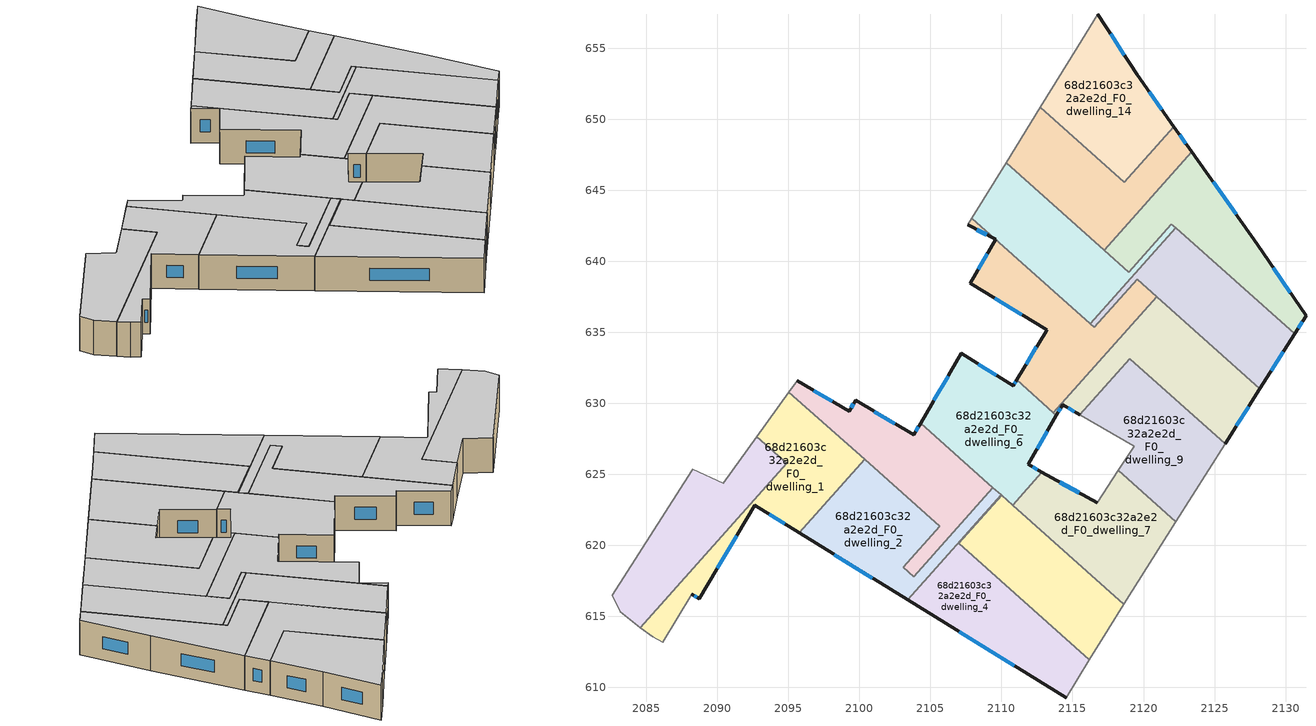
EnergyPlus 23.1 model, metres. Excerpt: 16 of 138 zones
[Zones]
68d21603c32a2e2d_F0_dwelling_0
 floor ground (EU_floor_Construction): 2094.87,625.77 2084.58,614.22 2083.14,615.31 2082.57,616.49 2088.19,625.26 2088.26,625.37 2090.41,624.39 2092.76,627.65 z0
 wall adiabatic (EU_wall_Construction): 2092.76,627.65 2090.41,624.39 2088.26,625.37 2088.19,625.26 2082.57,616.49 2083.14,615.31 2084.58,614.22 z0:3
 wall to 68d21603c32a2e2d_F0_dwelling_1 (EU_wall_Construction): 2084.58,614.22 2094.87,625.77 2092.76,627.65 z0:3
 ceiling to 68d21603c32a2e2d_F1_dwelling_0 (EU_floor_Construction): 2084.58,614.22 2094.87,625.77 2092.76,627.65 2090.41,624.39 2088.26,625.37 2088.19,625.26 2082.57,616.49 2083.14,615.31 z3
68d21603c32a2e2d_F0_dwelling_1
 floor ground (EU_floor_Construction): 2100.35,626.05 2095.76,620.88 2092.63,622.82 2088.71,616.24 2088.18,616.55 2086.15,613.18 2085.43,613.56 2084.58,614.22 2094.87,625.77 2092.76,627.65 2095.03,630.79 z0
 wall outside (EU_wall_Construction): 2088.18,616.55 2088.71,616.24 2092.63,622.82 2095.76,620.88 z0:3
 wall adiabatic (EU_wall_Construction): 2084.58,614.22 2085.43,613.56 2086.15,613.18 2088.18,616.55 / 2095.03,630.79 2092.76,627.65 z0:3
 wall to 68d21603c32a2e2d_F0_dwelling_2 (EU_wall_Construction): 2095.76,620.88 2100.35,626.05 z0:3
 wall to 68d21603c32a2e2d_F0_dwelling_3 (EU_wall_Construction): 2100.35,626.05 2095.03,630.79 z0:3
 window (EU_Window_Construction): 2093.65,622.19 2094.74,621.51 / 2089.99,618.38 2091.36,620.68 / 2088.36,616.45 2088.54,616.34 z0.98:2.02
 ceiling to 68d21603c32a2e2d_F1_dwelling_1 (EU_floor_Construction): 2095.76,620.88 2100.35,626.05 2095.03,630.79 2092.76,627.65 2094.87,625.77 2084.58,614.22 2085.43,613.56 2086.15,613.18 2088.18,616.55 2088.71,616.24 2092.63,622.82 z3
68d21603c32a2e2d_F0_dwelling_10
 floor ground (EU_floor_Construction): 2121.97,642.61 2122.26,642.36 2116.26,635.62 2107.91,643.05 2110.32,646.95 2118.97,639.25 z0
 wall to 68d21603c32a2e2d_F0_dwelling_15 (EU_wall_Construction): 2122.26,642.36 2121.97,642.61 2118.97,639.25 2117.23,640.8 z0:3
 wall to 68d21603c32a2e2d_F0_dwelling_13 (EU_wall_Construction): 2116.26,635.62 2122.26,642.36 z0:3
 wall adiabatic (EU_wall_Construction): 2110.32,646.95 2107.91,643.05 z0:3
 wall to 68d21603c32a2e2d_F0_dwelling_12 (EU_wall_Construction): 2117.23,640.8 2110.32,646.95 z0:3
 wall to 68d21603c32a2e2d_F0_dwelling_8 (EU_wall_Construction): 2107.91,643.05 2116.26,635.62 z0:3
 ceiling to 68d21603c32a2e2d_F1_dwelling_10 (EU_floor_Construction): 2118.97,639.25 2110.32,646.95 2107.91,643.05 2116.26,635.62 2122.26,642.36 2121.97,642.61 z3
68d21603c32a2e2d_F0_dwelling_11
 floor ground (EU_floor_Construction): 2128.2,631.03 2125.75,627.16 2119.04,633.14 2115.52,629.2 2114.3,629.91 2113.87,629.16 2113.65,629.35 2120.92,637.51 z0
 wall outside (EU_wall_Construction): 2113.87,629.16 2114.3,629.91 2115.52,629.2 / 2125.75,627.16 2128.2,631.03 z0:3
 wall to 68d21603c32a2e2d_F0_dwelling_8 (EU_wall_Construction): 2120.92,637.51 2113.65,629.35 z0:3
 wall to 68d21603c32a2e2d_F0_dwelling_9 (EU_wall_Construction): 2115.52,629.2 2119.04,633.14 2125.75,627.16 z0:3
 wall to 68d21603c32a2e2d_F0_dwelling_6 (EU_wall_Construction): 2113.65,629.35 2113.87,629.16 z0:3
 wall to 68d21603c32a2e2d_F0_dwelling_13 (EU_wall_Construction): 2128.2,631.03 2120.92,637.51 z0:3
 window (EU_Window_Construction): 2114.01,629.4 2114.16,629.66 / 2126.55,628.42 2127.4,629.77 / 2114.7,629.68 2115.13,629.43 z0.98:2.02
 ceiling to 68d21603c32a2e2d_F1_dwelling_11 (EU_floor_Construction): 2125.75,627.16 2128.2,631.03 2120.92,637.51 2113.65,629.35 2113.87,629.16 2114.3,629.91 2115.52,629.2 2119.04,633.14 z3
68d21603c32a2e2d_F0_dwelling_12
 floor ground (EU_floor_Construction): 2122.15,649.47 2123.4,647.72 2117.23,640.8 2110.32,646.95 2112.73,650.84 2118.66,645.56 z0
 wall outside (EU_wall_Construction): 2123.4,647.72 2122.15,649.47 z0:3
 wall to 68d21603c32a2e2d_F0_dwelling_14 (EU_wall_Construction): 2122.15,649.47 2118.66,645.56 2112.73,650.84 z0:3
 wall to 68d21603c32a2e2d_F0_dwelling_15 (EU_wall_Construction): 2117.23,640.8 2123.4,647.72 z0:3
 wall adiabatic (EU_wall_Construction): 2112.73,650.84 2110.32,646.95 z0:3
 window (EU_Window_Construction): 2122.99,648.29 2122.55,648.9 z0.98:2.02
 ceiling to 68d21603c32a2e2d_F1_dwelling_12 (EU_floor_Construction): 2117.23,640.8 2123.4,647.72 2122.15,649.47 2118.66,645.56 2112.73,650.84 2110.32,646.95 z3
68d21603c32a2e2d_F0_dwelling_13
 floor ground (EU_floor_Construction): 2130.64,634.89 2128.2,631.03 2119.55,638.73 2116.54,635.36 2116.26,635.62 2122.26,642.36 z0
 wall outside (EU_wall_Construction): 2128.2,631.03 2130.64,634.89 z0:3
 wall to 68d21603c32a2e2d_F0_dwelling_8 (EU_wall_Construction): 2116.26,635.62 2116.54,635.36 2119.55,638.73 2120.92,637.51 z0:3
 wall to 68d21603c32a2e2d_F0_dwelling_15 (EU_wall_Construction): 2130.64,634.89 2122.26,642.36 z0:3
 window (EU_Window_Construction): 2128.99,632.28 2129.84,633.63 z0.98:2.02
 ceiling to 68d21603c32a2e2d_F1_dwelling_13 (EU_floor_Construction): 2128.2,631.03 2130.64,634.89 2122.26,642.36 2116.26,635.62 2116.54,635.36 2119.55,638.73 z3
68d21603c32a2e2d_F0_dwelling_14
 floor ground (EU_floor_Construction): 2119.54,653.13 2122.15,649.47 2118.66,645.56 2112.73,650.84 2115.36,655.11 2116.79,657.41 z0
 wall outside (EU_wall_Construction): 2122.15,649.47 2119.54,653.13 2116.79,657.41 z0:3
 wall adiabatic (EU_wall_Construction): 2116.79,657.41 2115.36,655.11 2112.73,650.84 z0:3
 window (EU_Window_Construction): 2118.65,654.52 2117.69,656.02 / 2121.3,650.66 2120.39,651.94 z0.98:2.02
 ceiling to 68d21603c32a2e2d_F1_dwelling_14 (EU_floor_Construction): 2118.66,645.56 2122.15,649.47 2119.54,653.13 2116.79,657.41 2115.36,655.11 2112.73,650.84 z3
68d21603c32a2e2d_F0_dwelling_15
 floor ground (EU_floor_Construction): 2128.02,641.21 2131.44,636.17 2130.64,634.89 2121.97,642.61 2118.97,639.25 2117.23,640.8 2123.4,647.72 z0
 wall outside (EU_wall_Construction): 2130.64,634.89 2131.44,636.17 2128.02,641.21 2123.4,647.72 z0:3
 window (EU_Window_Construction): 2126.52,643.32 2124.9,645.6 / 2130.33,637.8 2129.14,639.57 / 2130.9,635.3 2131.18,635.75 z0.98:2.02
 ceiling to 68d21603c32a2e2d_F1_dwelling_15 (EU_floor_Construction): 2130.64,634.89 2131.44,636.17 2128.02,641.21 2123.4,647.72 2117.23,640.8 2118.97,639.25 2121.97,642.61 z3
68d21603c32a2e2d_F0_dwelling_2
 floor ground (EU_floor_Construction): 2109.39,624.07 2109.97,623.55 2103.39,616.17 2095.76,620.88 2100.35,626.05 2105.65,621.33 2103.08,618.46 2103.81,617.81 z0
 wall outside (EU_wall_Construction): 2095.76,620.88 2103.39,616.17 z0:3
 wall to 68d21603c32a2e2d_F0_dwelling_3 (EU_wall_Construction): 2109.39,624.07 2103.81,617.81 2103.08,618.46 2105.65,621.33 2100.35,626.05 z0:3
 wall to 68d21603c32a2e2d_F0_dwelling_4 (EU_wall_Construction): 2103.39,616.17 2109.97,623.55 z0:3
 wall to 68d21603c32a2e2d_F0_dwelling_6 (EU_wall_Construction): 2109.97,623.55 2109.39,624.07 z0:3
 window (EU_Window_Construction): 2098.24,619.35 2100.91,617.7 z0.98:2.02
 ceiling to 68d21603c32a2e2d_F1_dwelling_2 (EU_floor_Construction): 2103.81,617.81 2103.08,618.46 2105.65,621.33 2100.35,626.05 2095.76,620.88 2103.39,616.17 2109.97,623.55 2109.39,624.07 z3
68d21603c32a2e2d_F0_dwelling_3
 floor ground (EU_floor_Construction): 2104.3,628.61 2109.39,624.07 2103.81,617.81 2103.08,618.46 2105.65,621.33 2095.03,630.79 2095.6,631.6 2099.27,629.44 2099.72,630.21 2103.81,627.79 z0
 wall outside (EU_wall_Construction): 2104.3,628.61 2103.81,627.79 2099.72,630.21 2099.27,629.44 2095.6,631.6 z0:3
 wall adiabatic (EU_wall_Construction): 2095.6,631.6 2095.03,630.79 z0:3
 wall to 68d21603c32a2e2d_F0_dwelling_6 (EU_wall_Construction): 2109.39,624.07 2104.3,628.61 z0:3
 window (EU_Window_Construction): 2098.08,630.14 2096.8,630.89 / 2099.58,629.96 2099.42,629.69 / 2102.48,628.57 2101.05,629.42 / 2104.14,628.34 2103.97,628.05 z0.98:2.02
 ceiling to 68d21603c32a2e2d_F1_dwelling_3 (EU_floor_Construction): 2105.65,621.33 2103.08,618.46 2103.81,617.81 2109.39,624.07 2104.3,628.61 2103.81,627.79 2099.72,630.21 2099.27,629.44 2095.6,631.6 2095.03,630.79 z3
68d21603c32a2e2d_F0_dwelling_4
 floor ground (EU_floor_Construction): 2110.01,623.52 2106.99,620.13 2116.19,611.95 2114.54,609.27 2103.39,616.17 2109.97,623.55 z0
 wall outside (EU_wall_Construction): 2103.39,616.17 2114.54,609.27 z0:3
 wall adiabatic (EU_wall_Construction): 2114.54,609.27 2116.19,611.95 z0:3
 wall to 68d21603c32a2e2d_F0_dwelling_5 (EU_wall_Construction): 2116.19,611.95 2106.99,620.13 2110.01,623.52 z0:3
 wall to 68d21603c32a2e2d_F0_dwelling_6 (EU_wall_Construction): 2110.01,623.52 2109.97,623.55 z0:3
 window (EU_Window_Construction): 2107.02,613.92 2110.92,611.51 z0.98:2.02
 ceiling to 68d21603c32a2e2d_F1_dwelling_4 (EU_floor_Construction): 2114.54,609.27 2116.19,611.95 2106.99,620.13 2110.01,623.52 2109.97,623.55 2103.39,616.17 z3
68d21603c32a2e2d_F0_dwelling_5
 floor ground (EU_floor_Construction): 2118.61,615.86 2117.5,614.1 2116.19,611.95 2106.99,620.13 2110.01,623.52 z0
 wall adiabatic (EU_wall_Construction): 2116.19,611.95 2117.5,614.1 2118.61,615.86 z0:3
 wall to 68d21603c32a2e2d_F0_dwelling_7 (EU_wall_Construction): 2118.61,615.86 2110.78,622.84 z0:3
 wall to 68d21603c32a2e2d_F0_dwelling_6 (EU_wall_Construction): 2110.78,622.84 2110.01,623.52 z0:3
 ceiling to 68d21603c32a2e2d_F1_dwelling_5 (EU_floor_Construction): 2117.5,614.1 2118.61,615.86 2110.01,623.52 2106.99,620.13 2116.19,611.95 z3
68d21603c32a2e2d_F0_dwelling_6
 floor ground (EU_floor_Construction): 2111.07,631.65 2113.87,629.16 2111.87,625.7 2112.84,625.15 2110.78,622.83 2104.3,628.61 2107.18,633.52 2110.81,631.23 z0
 wall outside (EU_wall_Construction): 2111.07,631.65 2110.81,631.23 2107.18,633.52 2104.3,628.61 / 2112.84,625.15 2111.87,625.7 2113.87,629.16 z0:3
 wall to 68d21603c32a2e2d_F0_dwelling_7 (EU_wall_Construction): 2110.78,622.83 2112.84,625.15 z0:3
 wall to 68d21603c32a2e2d_F0_dwelling_8 (EU_wall_Construction): 2113.65,629.35 2111.07,631.65 z0:3
 window (EU_Window_Construction): 2109.63,631.97 2108.36,632.77 / 2110.99,631.51 2110.9,631.36 / 2112.52,626.82 2113.22,628.03 / 2112.53,625.33 2112.19,625.52 / 2106.24,631.92 2105.24,630.2 z0.98:2.02
 ceiling to 68d21603c32a2e2d_F1_dwelling_6 (EU_floor_Construction): 2112.84,625.15 2111.87,625.7 2113.87,629.16 2111.07,631.65 2110.81,631.23 2107.18,633.52 2104.3,628.61 2110.78,622.83 z3
68d21603c32a2e2d_F0_dwelling_7
 floor ground (EU_floor_Construction): 2122.28,621.66 2118.61,615.86 2110.78,622.83 2112.84,625.15 2116.73,622.99 2118.23,625.28 z0
 wall outside (EU_wall_Construction): 2116.73,622.99 2112.84,625.15 z0:3
 wall adiabatic (EU_wall_Construction): 2118.23,625.28 2116.73,622.99 / 2118.61,615.86 2122.28,621.66 z0:3
 wall to 68d21603c32a2e2d_F0_dwelling_9 (EU_wall_Construction): 2122.28,621.66 2118.23,625.28 z0:3
 window (EU_Window_Construction): 2115.47,623.69 2114.11,624.45 z0.98:2.02
 ceiling to 68d21603c32a2e2d_F1_dwelling_7 (EU_floor_Construction): 2118.61,615.86 2122.28,621.66 2118.23,625.28 2116.73,622.99 2112.84,625.15 2110.78,622.83 z3
68d21603c32a2e2d_F0_dwelling_8
 floor ground (EU_floor_Construction): 2119.55,638.73 2120.92,637.51 2113.65,629.35 2111.07,631.65 2113.13,635.09 2113.19,635.19 2107.78,638.45 2109.59,641.55 2107.61,642.58 2107.91,643.05 2116.54,635.36 z0
 wall outside (EU_wall_Construction): 2107.61,642.58 2109.59,641.55 2107.78,638.45 2113.19,635.19 2113.13,635.09 2111.07,631.65 z0:3
 wall adiabatic (EU_wall_Construction): 2107.91,643.05 2107.61,642.58 z0:3
 window (EU_Window_Construction): 2109.54,637.39 2111.43,636.25 / 2109,640.54 2108.37,639.45 / 2108.26,642.24 2108.95,641.88 / 2112.46,633.97 2111.74,632.77 z0.98:2.02
 ceiling to 68d21603c32a2e2d_F1_dwelling_8 (EU_floor_Construction): 2113.65,629.35 2120.92,637.51 2119.55,638.73 2116.54,635.36 2107.91,643.05 2107.61,642.58 2109.59,641.55 2107.78,638.45 2113.19,635.19 2113.13,635.09 2111.07,631.65 z3
68d21603c32a2e2d_F0_dwelling_9
 floor ground (EU_floor_Construction): 2125.75,627.16 2122.28,621.66 2118.23,625.28 2119.33,626.98 2115.52,629.2 2119.04,633.14 z0
 wall adiabatic (EU_wall_Construction): 2115.52,629.2 2119.33,626.98 2118.23,625.28 / 2122.28,621.66 2125.75,627.16 z0:3
 ceiling to 68d21603c32a2e2d_F1_dwelling_9 (EU_floor_Construction): 2122.28,621.66 2125.75,627.16 2119.04,633.14 2115.52,629.2 2119.33,626.98 2118.23,625.28 z3
[Building]
EU S2 Campaign: North Axis=0; Terrain=City; Solar Distribution=FullExterior
[Site:Location]
Bologna: Latitude=44.5; Longitude=11.25; Time Zone=1; Elevation=37
[SizingPeriod:WeatherFileDays]
AnnualSizingPeriod: Begin Month=1; Begin Day of Month=1; End Month=12; End Day of Month=31; Day of Week for Start Day=Monday; Use Weather File Daylight Saving Period=No; Use Weather File Rain and Snow Indicators=No
[MATERIAL]
EU_InternalMass_Material: Roughness=MediumRough; Thickness=0.1; Conductivity=1; Density=1800; Specific Heat=900; Thermal Absorptance=0.9; Solar Absorptance=0.7; Visible Absorptance=0.7
[MATERIAL:NOMASS] Roughness=MediumRough; Thermal Absorptance=0.9; Solar Absorptance=0.7; Visible Absorptance=0.7
Name | Thermal Resistance
EU_wall_NoMass | 0.905828
EU_floor_NoMass | 0.67114
[WINDOWMATERIAL:SIMPLEGLAZINGSYSTEM]
EU_Window_SimpleGlazing: UFactor=4.52486; Solar Heat Gain Coefficient=0.85; Visible Transmittance=0.85
[CONSTRUCTION]
EU_wall_Construction: EU_wall_NoMass
EU_floor_Construction: EU_floor_NoMass
EU_Window_Construction: EU_Window_SimpleGlazing
EU_InternalMass_Construction: EU_InternalMass_Material
[ZONE] Type=1; Multiplier=1; Ceiling Height=autocalculate; Floor Area=autocalculate; Part of Total Floor Area=Yes
Name | Volume
68d21603c32a2e2d_F0_dwelling_0 | 162.001
68d21603c32a2e2d_F0_dwelling_1; 68d21603c32a2e2d_F0_dwelling_15 | 162.002
68d21603c32a2e2d_F0_dwelling_10 | 162.018
68d21603c32a2e2d_F0_dwelling_11 | 162.013
68d21603c32a2e2d_F0_dwelling_12 | 162.015
68d21603c32a2e2d_F0_dwelling_13; 68d21603c32a2e2d_F0_dwelling_3 | 161.99
68d21603c32a2e2d_F0_dwelling_14 | 162.007
68d21603c32a2e2d_F0_dwelling_2 | 162.009
68d21603c32a2e2d_F0_dwelling_4; 68d21603c32a2e2d_F0_dwelling_9 | 161.993
68d21603c32a2e2d_F0_dwelling_5; 68d21603c32a2e2d_F0_dwelling_8 | 162.004
68d21603c32a2e2d_F0_dwelling_6 | 162.031
68d21603c32a2e2d_F0_dwelling_7 | 162.017
[INTERNALMASS] Construction=EU_InternalMass_Construction
Name | Zone or ZoneList | Surface Area
68d21603c32a2e2d_F0_dwelling_0_EU_InternalMass | 68d21603c32a2e2d_F0_dwelling_0 | 54.0007
68d21603c32a2e2d_F0_dwelling_1_EU_InternalMass | 68d21603c32a2e2d_F0_dwelling_1 | 53.9989
68d21603c32a2e2d_F0_dwelling_2_EU_InternalMass | 68d21603c32a2e2d_F0_dwelling_2 | 54.0031
68d21603c32a2e2d_F0_dwelling_3_EU_InternalMass | 68d21603c32a2e2d_F0_dwelling_3 | 53.9964
68d21603c32a2e2d_F0_dwelling_4_EU_InternalMass | 68d21603c32a2e2d_F0_dwelling_4 | 53.9981
68d21603c32a2e2d_F0_dwelling_5_EU_InternalMass | 68d21603c32a2e2d_F0_dwelling_5 | 54.001
68d21603c32a2e2d_F0_dwelling_6_EU_InternalMass | 68d21603c32a2e2d_F0_dwelling_6 | 54.009
68d21603c32a2e2d_F0_dwelling_7_EU_InternalMass | 68d21603c32a2e2d_F0_dwelling_7 | 54.0077
68d21603c32a2e2d_F0_dwelling_8_EU_InternalMass | 68d21603c32a2e2d_F0_dwelling_8 | 54.0003
68d21603c32a2e2d_F0_dwelling_9_EU_InternalMass | 68d21603c32a2e2d_F0_dwelling_9 | 53.9992
68d21603c32a2e2d_F0_dwelling_10_EU_InternalMass | 68d21603c32a2e2d_F0_dwelling_10 | 54.0055
68d21603c32a2e2d_F0_dwelling_11_EU_InternalMass | 68d21603c32a2e2d_F0_dwelling_11 | 54.0042
68d21603c32a2e2d_F0_dwelling_12_EU_InternalMass | 68d21603c32a2e2d_F0_dwelling_12 | 54.0046
68d21603c32a2e2d_F0_dwelling_13_EU_InternalMass | 68d21603c32a2e2d_F0_dwelling_13 | 53.9965
68d21603c32a2e2d_F0_dwelling_14_EU_InternalMass | 68d21603c32a2e2d_F0_dwelling_14 | 54.0023
68d21603c32a2e2d_F0_dwelling_15_EU_InternalMass | 68d21603c32a2e2d_F0_dwelling_15 | 54.0004
[OTHEREQUIPMENT] Fuel Type=Electricity; Design Level Calculation Method=Watts/Area; Power per Zone Floor Area=1; Fraction Latent=0; Fraction Radiant=0; Fraction Lost=0; Carbon Dioxide Generation Rate=0; EndUse Subcategory=EU_Step8_InternalGains
Name | Zone or ZoneList or Space or SpaceList | Schedule
EU_Step8_InternalGain_68d21603c32a2e2d_F0_dwelling_0_f000 | 68d21603c32a2e2d_F0_dwelling_0 | EU_Step8_GainSchedule_68d21603c32a2e2d_F0_dwelling_0_f000
EU_Step8_InternalGain_68d21603c32a2e2d_F0_dwelling_1_f000 | 68d21603c32a2e2d_F0_dwelling_1 | EU_Step8_GainSchedule_68d21603c32a2e2d_F0_dwelling_1_f000
EU_Step8_InternalGain_68d21603c32a2e2d_F0_dwelling_2_f000 | 68d21603c32a2e2d_F0_dwelling_2 | EU_Step8_GainSchedule_68d21603c32a2e2d_F0_dwelling_2_f000
EU_Step8_InternalGain_68d21603c32a2e2d_F0_dwelling_3_f000 | 68d21603c32a2e2d_F0_dwelling_3 | EU_Step8_GainSchedule_68d21603c32a2e2d_F0_dwelling_3_f000
EU_Step8_InternalGain_68d21603c32a2e2d_F0_dwelling_4_f000 | 68d21603c32a2e2d_F0_dwelling_4 | EU_Step8_GainSchedule_68d21603c32a2e2d_F0_dwelling_4_f000
EU_Step8_InternalGain_68d21603c32a2e2d_F0_dwelling_5_f000 | 68d21603c32a2e2d_F0_dwelling_5 | EU_Step8_GainSchedule_68d21603c32a2e2d_F0_dwelling_5_f000
EU_Step8_InternalGain_68d21603c32a2e2d_F0_dwelling_6_f000 | 68d21603c32a2e2d_F0_dwelling_6 | EU_Step8_GainSchedule_68d21603c32a2e2d_F0_dwelling_6_f000
EU_Step8_InternalGain_68d21603c32a2e2d_F0_dwelling_7_f000 | 68d21603c32a2e2d_F0_dwelling_7 | EU_Step8_GainSchedule_68d21603c32a2e2d_F0_dwelling_7_f000
EU_Step8_InternalGain_68d21603c32a2e2d_F0_dwelling_8_f000 | 68d21603c32a2e2d_F0_dwelling_8 | EU_Step8_GainSchedule_68d21603c32a2e2d_F0_dwelling_8_f000
EU_Step8_InternalGain_68d21603c32a2e2d_F0_dwelling_9_f000 | 68d21603c32a2e2d_F0_dwelling_9 | EU_Step8_GainSchedule_68d21603c32a2e2d_F0_dwelling_9_f000
EU_Step8_InternalGain_68d21603c32a2e2d_F0_dwelling_10_f000 | 68d21603c32a2e2d_F0_dwelling_10 | EU_Step8_GainSchedule_68d21603c32a2e2d_F0_dwelling_10_f000
EU_Step8_InternalGain_68d21603c32a2e2d_F0_dwelling_11_f000 | 68d21603c32a2e2d_F0_dwelling_11 | EU_Step8_GainSchedule_68d21603c32a2e2d_F0_dwelling_11_f000
EU_Step8_InternalGain_68d21603c32a2e2d_F0_dwelling_12_f000 | 68d21603c32a2e2d_F0_dwelling_12 | EU_Step8_GainSchedule_68d21603c32a2e2d_F0_dwelling_12_f000
EU_Step8_InternalGain_68d21603c32a2e2d_F0_dwelling_13_f000 | 68d21603c32a2e2d_F0_dwelling_13 | EU_Step8_GainSchedule_68d21603c32a2e2d_F0_dwelling_13_f000
EU_Step8_InternalGain_68d21603c32a2e2d_F0_dwelling_14_f000 | 68d21603c32a2e2d_F0_dwelling_14 | EU_Step8_GainSchedule_68d21603c32a2e2d_F0_dwelling_14_f000
EU_Step8_InternalGain_68d21603c32a2e2d_F0_dwelling_15_f000 | 68d21603c32a2e2d_F0_dwelling_15 | EU_Step8_GainSchedule_68d21603c32a2e2d_F0_dwelling_15_f000
[ZONEVENTILATION:DESIGNFLOWRATE] Schedule=EU_AlwaysOn; Design Flow Rate Calculation Method=AirChanges/Hour; Air Changes per Hour=0.73129; Ventilation Type=Natural; Fan Pressure Rise=0; Fan Total Efficiency=1; Constant Term Coefficient=1; Temperature Term Coefficient=0; Velocity Term Coefficient=0; Velocity Squared Term Coefficient=0; Minimum Indoor Temperature=-100; Maximum Indoor Temperature=100; Delta Temperature=-100; Minimum Outdoor Temperature=-100; Maximum Outdoor Temperature=100; Maximum Wind Speed=40
Name | Zone or ZoneList or Space or SpaceList
EU_ConstantAir_68d21603c32a2e2d_F0_dwelling_0 | 68d21603c32a2e2d_F0_dwelling_0
EU_ConstantAir_68d21603c32a2e2d_F0_dwelling_1 | 68d21603c32a2e2d_F0_dwelling_1
EU_ConstantAir_68d21603c32a2e2d_F0_dwelling_2 | 68d21603c32a2e2d_F0_dwelling_2
EU_ConstantAir_68d21603c32a2e2d_F0_dwelling_3 | 68d21603c32a2e2d_F0_dwelling_3
EU_ConstantAir_68d21603c32a2e2d_F0_dwelling_4 | 68d21603c32a2e2d_F0_dwelling_4
EU_ConstantAir_68d21603c32a2e2d_F0_dwelling_5 | 68d21603c32a2e2d_F0_dwelling_5
EU_ConstantAir_68d21603c32a2e2d_F0_dwelling_6 | 68d21603c32a2e2d_F0_dwelling_6
EU_ConstantAir_68d21603c32a2e2d_F0_dwelling_7 | 68d21603c32a2e2d_F0_dwelling_7
EU_ConstantAir_68d21603c32a2e2d_F0_dwelling_8 | 68d21603c32a2e2d_F0_dwelling_8
EU_ConstantAir_68d21603c32a2e2d_F0_dwelling_9 | 68d21603c32a2e2d_F0_dwelling_9
EU_ConstantAir_68d21603c32a2e2d_F0_dwelling_10 | 68d21603c32a2e2d_F0_dwelling_10
EU_ConstantAir_68d21603c32a2e2d_F0_dwelling_11 | 68d21603c32a2e2d_F0_dwelling_11
EU_ConstantAir_68d21603c32a2e2d_F0_dwelling_12 | 68d21603c32a2e2d_F0_dwelling_12
EU_ConstantAir_68d21603c32a2e2d_F0_dwelling_13 | 68d21603c32a2e2d_F0_dwelling_13
EU_ConstantAir_68d21603c32a2e2d_F0_dwelling_14 | 68d21603c32a2e2d_F0_dwelling_14
EU_ConstantAir_68d21603c32a2e2d_F0_dwelling_15 | 68d21603c32a2e2d_F0_dwelling_15
[HVACTEMPLATE:THERMOSTAT] Constant Heating Setpoint=20; Constant Cooling Setpoint=50
EU_HeatOnly_68d21603c32a2e2d_F0_dwelling_0; EU_HeatOnly_68d21603c32a2e2d_F0_dwelling_1; EU_HeatOnly_68d21603c32a2e2d_F0_dwelling_2; EU_HeatOnly_68d21603c32a2e2d_F0_dwelling_3; EU_HeatOnly_68d21603c32a2e2d_F0_dwelling_4; EU_HeatOnly_68d21603c32a2e2d_F0_dwelling_5; EU_HeatOnly_68d21603c32a2e2d_F0_dwelling_6; EU_HeatOnly_68d21603c32a2e2d_F0_dwelling_7; EU_HeatOnly_68d21603c32a2e2d_F0_dwelling_8; EU_HeatOnly_68d21603c32a2e2d_F0_dwelling_9; EU_HeatOnly_68d21603c32a2e2d_F0_dwelling_10; EU_HeatOnly_68d21603c32a2e2d_F0_dwelling_11; EU_HeatOnly_68d21603c32a2e2d_F0_dwelling_12; EU_HeatOnly_68d21603c32a2e2d_F0_dwelling_13; EU_HeatOnly_68d21603c32a2e2d_F0_dwelling_14; EU_HeatOnly_68d21603c32a2e2d_F0_dwelling_15; EU_HeatOnly_68d21603c32a2e2d_F1_dwelling_0; EU_HeatOnly_68d21603c32a2e2d_F1_dwelling_1; EU_HeatOnly_68d21603c32a2e2d_F1_dwelling_2; EU_HeatOnly_68d21603c32a2e2d_F1_dwelling_3; EU_HeatOnly_68d21603c32a2e2d_F1_dwelling_4; EU_HeatOnly_68d21603c32a2e2d_F1_dwelling_5; EU_HeatOnly_68d21603c32a2e2d_F1_dwelling_6; EU_HeatOnly_68d21603c32a2e2d_F1_dwelling_7; EU_HeatOnly_68d21603c32a2e2d_F1_dwelling_8; EU_HeatOnly_68d21603c32a2e2d_F1_dwelling_9; EU_HeatOnly_68d21603c32a2e2d_F1_dwelling_10; EU_HeatOnly_68d21603c32a2e2d_F1_dwelling_11; EU_HeatOnly_68d21603c32a2e2d_F1_dwelling_12; EU_HeatOnly_68d21603c32a2e2d_F1_dwelling_13; EU_HeatOnly_68d21603c32a2e2d_F1_dwelling_14; EU_HeatOnly_68d21603c32a2e2d_F1_dwelling_15; EU_HeatOnly_68d21603c32a2e2d_F2_dwelling_0; EU_HeatOnly_68d21603c32a2e2d_F2_dwelling_1; EU_HeatOnly_68d21603c32a2e2d_F2_dwelling_2; EU_HeatOnly_68d21603c32a2e2d_F2_dwelling_3; EU_HeatOnly_68d21603c32a2e2d_F2_dwelling_4; EU_HeatOnly_68d21603c32a2e2d_F2_dwelling_5; EU_HeatOnly_68d21603c32a2e2d_F2_dwelling_6; EU_HeatOnly_68d21603c32a2e2d_F2_dwelling_7; EU_HeatOnly_68d21603c32a2e2d_F2_dwelling_8; EU_HeatOnly_68d21603c32a2e2d_F2_dwelling_9; EU_HeatOnly_68d21603c32a2e2d_F2_dwelling_10; EU_HeatOnly_68d21603c32a2e2d_F2_dwelling_11; EU_HeatOnly_68d21603c32a2e2d_F2_dwelling_12; EU_HeatOnly_68d21603c32a2e2d_F2_dwelling_13; EU_HeatOnly_68d21603c32a2e2d_F2_dwelling_14; EU_HeatOnly_68d21603c32a2e2d_F2_dwelling_15; EU_HeatOnly_68d21603c32a2e2d_F3_dwelling_0; EU_HeatOnly_68d21603c32a2e2d_F3_dwelling_1; EU_HeatOnly_68d21603c32a2e2d_F3_dwelling_2; EU_HeatOnly_68d21603c32a2e2d_F3_dwelling_3; EU_HeatOnly_68d21603c32a2e2d_F3_dwelling_4; EU_HeatOnly_68d21603c32a2e2d_F3_dwelling_5; EU_HeatOnly_68d21603c32a2e2d_F3_dwelling_6; EU_HeatOnly_68d21603c32a2e2d_F3_dwelling_7; EU_HeatOnly_68d21603c32a2e2d_F3_dwelling_8; EU_HeatOnly_68d21603c32a2e2d_F3_dwelling_9; EU_HeatOnly_68d21603c32a2e2d_F3_dwelling_10; EU_HeatOnly_68d21603c32a2e2d_F3_dwelling_11; EU_HeatOnly_68d21603c32a2e2d_F3_dwelling_12; EU_HeatOnly_68d21603c32a2e2d_F3_dwelling_13; EU_HeatOnly_68d21603c32a2e2d_F3_dwelling_14; EU_HeatOnly_68d21603c32a2e2d_F4_dwelling_0; EU_HeatOnly_68d21603c32a2e2d_F4_dwelling_1; EU_HeatOnly_68d21603c32a2e2d_F4_dwelling_2; EU_HeatOnly_68d21603c32a2e2d_F4_dwelling_3; EU_HeatOnly_68d21603c32a2e2d_F4_dwelling_4; EU_HeatOnly_68d21603c32a2e2d_F4_dwelling_5; EU_HeatOnly_68d21603c32a2e2d_F4_dwelling_6; EU_HeatOnly_68d21603c32a2e2d_F4_dwelling_7; EU_HeatOnly_68d21603c32a2e2d_F4_dwelling_8; EU_HeatOnly_68d21603c32a2e2d_F4_dwelling_9; EU_HeatOnly_68d21603c32a2e2d_F4_dwelling_10; EU_HeatOnly_68d21603c32a2e2d_F4_dwelling_11; EU_HeatOnly_68d21603c32a2e2d_F4_dwelling_12; EU_HeatOnly_68d21603c32a2e2d_F4_dwelling_13; EU_HeatOnly_68d21603c32a2e2d_F4_dwelling_14; EU_HeatOnly_68d21603c32a2e2d_F5_dwelling_0; EU_HeatOnly_68d21603c32a2e2d_F5_dwelling_1; EU_HeatOnly_68d21603c32a2e2d_F5_dwelling_2; EU_HeatOnly_68d21603c32a2e2d_F5_dwelling_3; EU_HeatOnly_68d21603c32a2e2d_F5_dwelling_4; EU_HeatOnly_68d21603c32a2e2d_F5_dwelling_5; EU_HeatOnly_68d21603c32a2e2d_F5_dwelling_6; EU_HeatOnly_68d21603c32a2e2d_F5_dwelling_7; EU_HeatOnly_68d21603c32a2e2d_F5_dwelling_8; EU_HeatOnly_68d21603c32a2e2d_F5_dwelling_9; EU_HeatOnly_68d21603c32a2e2d_F5_dwelling_10; EU_HeatOnly_68d21603c32a2e2d_F5_dwelling_11; EU_HeatOnly_68d21603c32a2e2d_F5_dwelling_12; EU_HeatOnly_68d21603c32a2e2d_F5_dwelling_13; EU_HeatOnly_68d21603c32a2e2d_F5_dwelling_14; EU_HeatOnly_68d21603c32a2e2d_F6_dwelling_0; EU_HeatOnly_68d21603c32a2e2d_F6_dwelling_1; EU_HeatOnly_68d21603c32a2e2d_F6_dwelling_2; EU_HeatOnly_68d21603c32a2e2d_F6_dwelling_3; EU_HeatOnly_68d21603c32a2e2d_F6_dwelling_4; EU_HeatOnly_68d21603c32a2e2d_F6_dwelling_5; EU_HeatOnly_68d21603c32a2e2d_F6_dwelling_6; EU_HeatOnly_68d21603c32a2e2d_F6_dwelling_7; EU_HeatOnly_68d21603c32a2e2d_F6_dwelling_8; EU_HeatOnly_68d21603c32a2e2d_F6_dwelling_9; EU_HeatOnly_68d21603c32a2e2d_F6_dwelling_10; EU_HeatOnly_68d21603c32a2e2d_F6_dwelling_11; EU_HeatOnly_68d21603c32a2e2d_F6_dwelling_12; EU_HeatOnly_68d21603c32a2e2d_F6_dwelling_13; EU_HeatOnly_68d21603c32a2e2d_F6_dwelling_14; EU_HeatOnly_68d21603c32a2e2d_F7_dwelling_0; EU_HeatOnly_68d21603c32a2e2d_F7_dwelling_1; EU_HeatOnly_68d21603c32a2e2d_F7_dwelling_2; EU_HeatOnly_68d21603c32a2e2d_F7_dwelling_3; EU_HeatOnly_68d21603c32a2e2d_F7_dwelling_4; EU_HeatOnly_68d21603c32a2e2d_F7_dwelling_5; EU_HeatOnly_68d21603c32a2e2d_F7_dwelling_6; EU_HeatOnly_68d21603c32a2e2d_F7_dwelling_7; EU_HeatOnly_68d21603c32a2e2d_F7_dwelling_8; EU_HeatOnly_68d21603c32a2e2d_F7_dwelling_9; EU_HeatOnly_68d21603c32a2e2d_F7_dwelling_10; EU_HeatOnly_68d21603c32a2e2d_F7_dwelling_11; EU_HeatOnly_68d21603c32a2e2d_F7_dwelling_12; EU_HeatOnly_68d21603c32a2e2d_F7_dwelling_13; EU_HeatOnly_68d21603c32a2e2d_F7_dwelling_14; EU_HeatOnly_68d21603c32a2e2d_F8_dwelling_0; EU_HeatOnly_68d21603c32a2e2d_F8_dwelling_1; EU_HeatOnly_68d21603c32a2e2d_F8_dwelling_2; EU_HeatOnly_68d21603c32a2e2d_F8_dwelling_3; EU_HeatOnly_68d21603c32a2e2d_F8_dwelling_4; EU_HeatOnly_68d21603c32a2e2d_F8_dwelling_5; EU_HeatOnly_68d21603c32a2e2d_F8_dwelling_6; EU_HeatOnly_68d21603c32a2e2d_F8_dwelling_7; EU_HeatOnly_68d21603c32a2e2d_F8_dwelling_8; EU_HeatOnly_68d21603c32a2e2d_F8_dwelling_9; EU_HeatOnly_68d21603c32a2e2d_F8_dwelling_10; EU_HeatOnly_68d21603c32a2e2d_F8_dwelling_11; EU_HeatOnly_68d21603c32a2e2d_F8_dwelling_12; EU_HeatOnly_68d21603c32a2e2d_F8_dwelling_13; EU_HeatOnly_68d21603c32a2e2d_F8_dwelling_14
[HVACTEMPLATE:ZONE:IDEALLOADSAIRSYSTEM] System Availability Schedule=EU_AlwaysOn; Maximum Heating Supply Air Temperature=50; Minimum Cooling Supply Air Temperature=13; Maximum Heating Supply Air Humidity Ratio=0.0156; Minimum Cooling Supply Air Humidity Ratio=0.0077; Heating Limit=NoLimit; Cooling Limit=NoLimit; Heating Availability Schedule=EU_AlwaysOn; Cooling Availability Schedule=EU_CoolingOff; Dehumidification Control Type=ConstantSensibleHeatRatio; Cooling Sensible Heat Ratio=0.7; Dehumidification Setpoint=60; Humidification Control Type=None; Humidification Setpoint=30; Outdoor Air Method=None; Outdoor Air Flow Rate per Person=0.00944; Outdoor Air Flow Rate per Zone Floor Area=0; Outdoor Air Flow Rate per Zone=0; Demand Controlled Ventilation Type=None; Outdoor Air Economizer Type=NoEconomizer; Heat Recovery Type=None; Sensible Heat Recovery Effectiveness=0.7; Latent Heat Recovery Effectiveness=0.65
Name | Template Thermostat
68d21603c32a2e2d_F0_dwelling_0 | EU_HeatOnly_68d21603c32a2e2d_F0_dwelling_0
68d21603c32a2e2d_F0_dwelling_1 | EU_HeatOnly_68d21603c32a2e2d_F0_dwelling_1
68d21603c32a2e2d_F0_dwelling_2 | EU_HeatOnly_68d21603c32a2e2d_F0_dwelling_2
68d21603c32a2e2d_F0_dwelling_3 | EU_HeatOnly_68d21603c32a2e2d_F0_dwelling_3
68d21603c32a2e2d_F0_dwelling_4 | EU_HeatOnly_68d21603c32a2e2d_F0_dwelling_4
68d21603c32a2e2d_F0_dwelling_5 | EU_HeatOnly_68d21603c32a2e2d_F0_dwelling_5
68d21603c32a2e2d_F0_dwelling_6 | EU_HeatOnly_68d21603c32a2e2d_F0_dwelling_6
68d21603c32a2e2d_F0_dwelling_7 | EU_HeatOnly_68d21603c32a2e2d_F0_dwelling_7
68d21603c32a2e2d_F0_dwelling_8 | EU_HeatOnly_68d21603c32a2e2d_F0_dwelling_8
68d21603c32a2e2d_F0_dwelling_9 | EU_HeatOnly_68d21603c32a2e2d_F0_dwelling_9
68d21603c32a2e2d_F0_dwelling_10 | EU_HeatOnly_68d21603c32a2e2d_F0_dwelling_10
68d21603c32a2e2d_F0_dwelling_11 | EU_HeatOnly_68d21603c32a2e2d_F0_dwelling_11
68d21603c32a2e2d_F0_dwelling_12 | EU_HeatOnly_68d21603c32a2e2d_F0_dwelling_12
68d21603c32a2e2d_F0_dwelling_13 | EU_HeatOnly_68d21603c32a2e2d_F0_dwelling_13
68d21603c32a2e2d_F0_dwelling_14 | EU_HeatOnly_68d21603c32a2e2d_F0_dwelling_14
68d21603c32a2e2d_F0_dwelling_15 | EU_HeatOnly_68d21603c32a2e2d_F0_dwelling_15
[SIZING:ZONE] Zone Cooling Design Supply Air Temperature Input Method=SupplyAirTemperature; Zone Cooling Design Supply Air Temperature=13; Zone Heating Design Supply Air Temperature Input Method=SupplyAirTemperature; Zone Heating Design Supply Air Temperature=50; Zone Cooling Design Supply Air Humidity Ratio=0.008; Zone Heating Design Supply Air Humidity Ratio=0.008; Cooling Design Air Flow Method=DesignDay; Cooling Design Air Flow Rate=0; Cooling Minimum Air Flow per Zone Floor Area=0.000762; Cooling Minimum Air Flow=0; Cooling Minimum Air Flow Fraction=0.2; Heating Design Air Flow Method=DesignDay; Heating Design Air Flow Rate=0; Heating Maximum Air Flow per Zone Floor Area=0.002032; Heating Maximum Air Flow=0.141576; Heating Maximum Air Flow Fraction=0.3; Account for Dedicated Outdoor Air System=No; Dedicated Outdoor Air System Control Strategy=NeutralSupplyAir; Dedicated Outdoor Air Low Setpoint Temperature for Design=autosize; Dedicated Outdoor Air High Setpoint Temperature for Design=autosize; Zone Load Sizing Method=Sensible Load Only No Latent Load; Zone Latent Cooling Design Supply Air Humidity Ratio Input Method=HumidityRatioDifference; Zone Cooling Design Supply Air Humidity Ratio Difference=0.005; Zone Latent Heating Design Supply Air Humidity Ratio Input Method=HumidityRatioDifference; Zone Humidification Design Supply Air Humidity Ratio Difference=0.005
68d21603c32a2e2d_F0_dwelling_0; 68d21603c32a2e2d_F0_dwelling_1; 68d21603c32a2e2d_F0_dwelling_2; 68d21603c32a2e2d_F0_dwelling_3; 68d21603c32a2e2d_F0_dwelling_4; 68d21603c32a2e2d_F0_dwelling_5; 68d21603c32a2e2d_F0_dwelling_6; 68d21603c32a2e2d_F0_dwelling_7; 68d21603c32a2e2d_F0_dwelling_8; 68d21603c32a2e2d_F0_dwelling_9; 68d21603c32a2e2d_F0_dwelling_10; 68d21603c32a2e2d_F0_dwelling_11; 68d21603c32a2e2d_F0_dwelling_12; 68d21603c32a2e2d_F0_dwelling_13; 68d21603c32a2e2d_F0_dwelling_14; 68d21603c32a2e2d_F0_dwelling_15
[SCHEDULE:CONSTANT]
Name | Hourly Value
EU_AlwaysOn | 1
EU_CoolingOff | 0
[SCHEDULE:FILE] Column Number=1; Rows to Skip at Top=0; Number of Hours of Data=8760; Column Separator=Comma; Interpolate to Timestep=No; Minutes per Item=60; Adjust Schedule for Daylight Savings=Yes
Name | File
EU_Step8_GainSchedule_68d21603c32a2e2d_F0_dwelling_0_f000 | ../../schedules/68d21603c32a2e2d/68d21603c32a2e2d_F0_dwelling_0_f000_gain.csv
EU_Step8_GainSchedule_68d21603c32a2e2d_F0_dwelling_1_f000 | ../../schedules/68d21603c32a2e2d/68d21603c32a2e2d_F0_dwelling_1_f000_gain.csv
EU_Step8_GainSchedule_68d21603c32a2e2d_F0_dwelling_2_f000 | ../../schedules/68d21603c32a2e2d/68d21603c32a2e2d_F0_dwelling_2_f000_gain.csv
EU_Step8_GainSchedule_68d21603c32a2e2d_F0_dwelling_3_f000 | ../../schedules/68d21603c32a2e2d/68d21603c32a2e2d_F0_dwelling_3_f000_gain.csv
EU_Step8_GainSchedule_68d21603c32a2e2d_F0_dwelling_4_f000 | ../../schedules/68d21603c32a2e2d/68d21603c32a2e2d_F0_dwelling_4_f000_gain.csv
EU_Step8_GainSchedule_68d21603c32a2e2d_F0_dwelling_5_f000 | ../../schedules/68d21603c32a2e2d/68d21603c32a2e2d_F0_dwelling_5_f000_gain.csv
EU_Step8_GainSchedule_68d21603c32a2e2d_F0_dwelling_6_f000 | ../../schedules/68d21603c32a2e2d/68d21603c32a2e2d_F0_dwelling_6_f000_gain.csv
EU_Step8_GainSchedule_68d21603c32a2e2d_F0_dwelling_7_f000 | ../../schedules/68d21603c32a2e2d/68d21603c32a2e2d_F0_dwelling_7_f000_gain.csv
EU_Step8_GainSchedule_68d21603c32a2e2d_F0_dwelling_8_f000 | ../../schedules/68d21603c32a2e2d/68d21603c32a2e2d_F0_dwelling_8_f000_gain.csv
EU_Step8_GainSchedule_68d21603c32a2e2d_F0_dwelling_9_f000 | ../../schedules/68d21603c32a2e2d/68d21603c32a2e2d_F0_dwelling_9_f000_gain.csv
EU_Step8_GainSchedule_68d21603c32a2e2d_F0_dwelling_10_f000 | ../../schedules/68d21603c32a2e2d/68d21603c32a2e2d_F0_dwelling_10_f000_gain.csv
EU_Step8_GainSchedule_68d21603c32a2e2d_F0_dwelling_11_f000 | ../../schedules/68d21603c32a2e2d/68d21603c32a2e2d_F0_dwelling_11_f000_gain.csv
EU_Step8_GainSchedule_68d21603c32a2e2d_F0_dwelling_12_f000 | ../../schedules/68d21603c32a2e2d/68d21603c32a2e2d_F0_dwelling_12_f000_gain.csv
EU_Step8_GainSchedule_68d21603c32a2e2d_F0_dwelling_13_f000 | ../../schedules/68d21603c32a2e2d/68d21603c32a2e2d_F0_dwelling_13_f000_gain.csv
EU_Step8_GainSchedule_68d21603c32a2e2d_F0_dwelling_14_f000 | ../../schedules/68d21603c32a2e2d/68d21603c32a2e2d_F0_dwelling_14_f000_gain.csv
EU_Step8_GainSchedule_68d21603c32a2e2d_F0_dwelling_15_f000 | ../../schedules/68d21603c32a2e2d/68d21603c32a2e2d_F0_dwelling_15_f000_gain.csv
